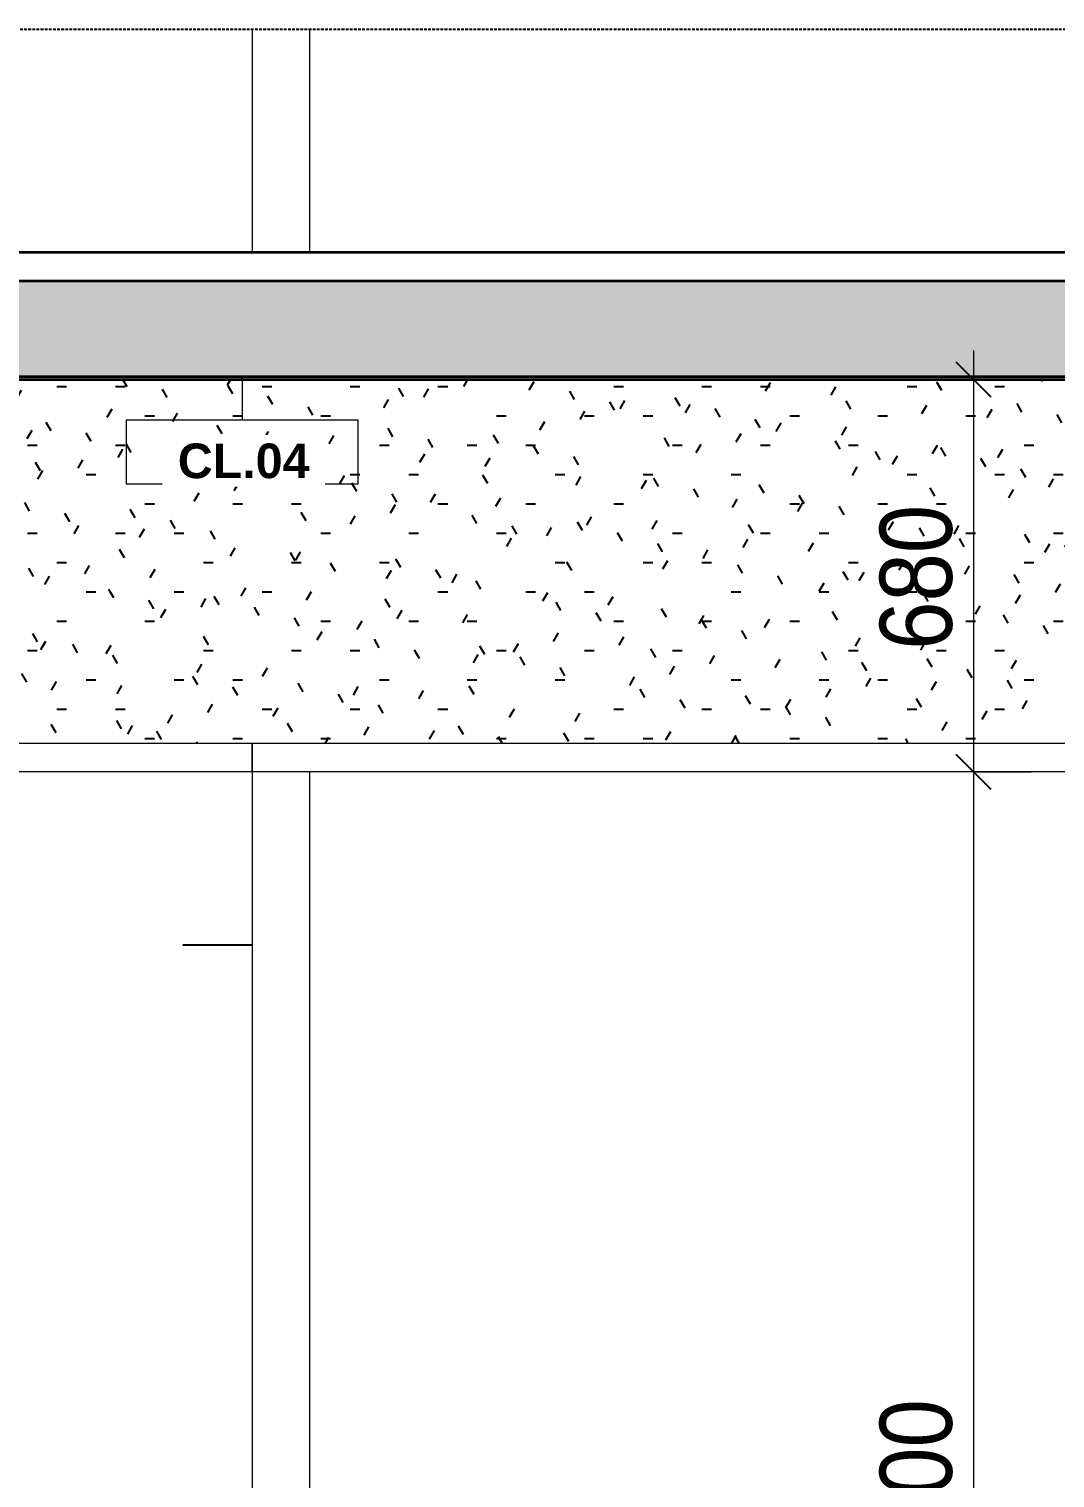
# Model space of a CAD drawing. Header units: millimetres. Extents: x 81424 to 264319, y 405 to 78637.
# Drawn here: x 104122 to 105900, y 3477 to 5987 of the extents above; entities that cross this region are included whole.
import ezdxf

# ---------------------------------------------------------------- set-up
doc = ezdxf.new("R2010")
doc.units = ezdxf.units.MM
for name, pattern in [('Centre', [31.75, 6.35, -4.7625, 15.875, -4.7625]), ('Hidden', [7.14375, 4.7625, -2.38125]), ('IMPORT-CENTER _2_', [40.64, 25.4, -5.08, 5.08, -5.08])]:
    doc.linetypes.add(name, pattern=pattern)
for name, color, linetype, lineweight in [('0-5', 90, 'Continuous', 5), ('A-ANNO-DIMS', 211, 'Continuous', 9), ('A-ANNO-DIMS-50', 211, 'Continuous', 9), ('A-CLNG', 13, 'Continuous', 18), ('A-CLNG-2', 7, 'Continuous', 18), ('A-CLNG-IDEN', 151, 'Continuous', 9), ('A-CLNG-PATT-2', 31, 'Continuous', 25), ('A-DETL-GENF', 92, 'Continuous', 18), ('A-DETL-GENF-4', 92, 'Hidden', 25), ('A-DETL-GENF-5', 9, 'Continuous', 18), ('A-DETL-MEDM', 33, 'Continuous', 35), ('A-DOOR', 31, 'Continuous', 18), ('A-DOOR-3', 50, 'Continuous', 25), ('A-FLOR-FNSH-1', 250, 'Continuous', 35), ('A-FLOR-LEVL-2', 51, 'Centre', 9), ('A-FLOR-PATT-1', 253, 'Continuous', 18), ('G-IMPT', 8, 'Continuous', 18), ('G-IMPT-3', 8, 'IMPORT-CENTER _2_', 18), ('M-EQPM', 50, 'Continuous', 18), ('M-EQPM-2', 50, 'Continuous', 25), ('S-COLS-5', 7, 'Continuous', 18)]:
    doc.layers.add(name, color=color, linetype=linetype, lineweight=lineweight)
doc.styles.add('Arial_B_3', font='arialbd.ttf', dxfattribs={"height": 60})
doc.styles.add('UTM Avo', font='', dxfattribs={"width": 0.9, "height": 125})
doc.styles.get('UTM Avo').set_extended_font_data('UTM Avo')
doc.dimstyles.new('1_Dim_chi_tiet_2_5', dxfattribs={"dimscale": 304.8, "dimtxt": 124.912619, "dimasz": 0.19685, "dimexe": 0.164042, "dimexo": 0.0625, "dimgap": 0.016404, "dimtad": 1, "dimdec": 0, "dimrnd": 5, "dimzin": 0, "dimdsep": 46, "dimtxsty": 'UTM Avo', "dimblk1": 'OBLIQUE', "dimblk2": 'OBLIQUE', "dimsah": 1, "dimcen": 0.09, "dimdle": 0.164042, "dimazin": 0, "dimtfac": 1, "dimtdec": 4, "dimtix": 1, "dimtmove": 0, "dimatfit": 3, "dimfxl": 0.328084, "dimfxlon": 1, "dimtvp": 1, "dimtolj": 1, "dimtzin": 0, "dimarcsym": 2})
pattern_1 = [(50, (28326.24, 15375), (364.368, -31.878), [38.1, -419.1]), (355, (28326.24, 15375), (-70.486, 382.113), [30.48, -335.28]), (100.451, (28356.6, 15372.34), (293.885, 350.233), [32.38, -356.18]), (46.184, (28326.24, 15476.6), (542.158, -84.086), [57.15, -628.65]), (96.636, (28371.4, 15469.6), (474.805, 494.855), [48.57, -534.27]), (351.184, (28326.24, 15476.6), (474.81, 494.85), [45.72, -502.92]), (21, (28377.04, 15451.2), (303.2285, -204.5305), [38.1, -419.1]), (326, (28377.04, 15451.2), (123.604, 368.376), [30.48, -335.28]), (71.451, (28402.3, 15434.16), (426.834, 163.843), [32.38, -356.18]), (37.5, (28326.24, 15375), (6.1766, 169.1102), [3.353, -327.863, 3.353, -337.007, -336.55]), (37.5, (28326.24, 15375), (6.1766, 169.1102), [-671.576, 3.353, -333.197]), (7.5, (28326.24, 15375), (133.639, 200.3615), [3.353, -190.703, 3.353, -320.243, -128.27]), (7.5, (28326.24, 15375), (133.639, 200.3615), [-517.652, 3.353, -124.917]), (327.5, (28212.96, 15375), (271.1818, -11.4584), [3.353, -123.647, 3.353, -392.887, -525.78]), (327.5, (28212.96, 15375), (271.1818, -11.4584), [-523.24, 3.353, -522.427]), (317.5, (28162.16, 15375), (296.2585, 50.853), [3.353, -161.747, 3.353, -259.791, -373.38]), (317.5, (28162.16, 15375), (296.2585, 50.853), [-428.244, 3.353, -370.027]), (45, (28326.24, 15375), (-125.7236, 125.7236), []), (45, (28326.24, 15565.5), (-125.7236, 125.7236), [])]

# ---------------------------------------------------------------- blocks, each defined once
blk = doc.blocks.new('NCV_TKTC_KET CAU_rvt-2-TKCS_CĂN HỘ LOẠI 4 - MẶT CẮT 1')
at = {"layer": 'A-FLOR-PATT-1'}
h = blk.add_hatch(dxfattribs=at)
h.set_pattern_fill('FP_4', color=256, style=0, pattern_type=2)
h.set_pattern_definition(pattern_1)
h.paths.add_polyline_path([(29336.9, 5380), (32935.3, 5380), (32935.3, 5385), (29034.9, 5385), (29034.9, 5380), (29193.2, 5380)])
h.paths.add_polyline_path([(24835.2, 5380), (28834.9, 5380), (28834.9, 5385), (24835.2, 5385)])
h.paths.add_polyline_path([(33536.9, 5380), (33536.9, 5550), (33534.9, 5550), (33534.9, 5380)])
h.paths.add_polyline_path([(24535.2, 5500), (24536.9, 5500), (24536.9, 5550), (24535.2, 5550)])
h = blk.add_hatch(dxfattribs=at)
h.set_pattern_fill('FP_4', color=256, style=0, pattern_type=2)
h.set_pattern_definition(pattern_1)
h.paths.add_polyline_path([(29336.9, 5380), (32935.3, 5380), (32935.3, 5385), (29034.9, 5385), (29034.9, 5380), (29193.2, 5380)])
h.paths.add_polyline_path([(24835.2, 5380), (28834.9, 5380), (28834.9, 5385), (24835.2, 5385)])
h.paths.add_polyline_path([(33536.9, 5380), (33536.9, 5550), (33534.9, 5550), (33534.9, 5380)])
h.paths.add_polyline_path([(24535.2, 5500), (24536.9, 5500), (24536.9, 5550), (24535.2, 5550)])
at = {"layer": 'A-FLOR-FNSH-1'}
blk.add_line((29034.9, 5380), (32935.3, 5380), dxfattribs=at)
blk = doc.blocks.new('NCV_TKTC_TANG 2_rvt-2-TKCS_CĂN HỘ LOẠI 4 - MẶT CẮT 1')
at = {"layer": 'A-FLOR-FNSH-1'}
blk.add_line((33336.9, 5600), (24736.9, 5600), dxfattribs=at)
at = {"layer": 'S-COLS-5'}
for p, q in [((31036.9, 5987), (31036.9, 5600)), ((31136.9, 5600), (31136.9, 5987))]:
    blk.add_line(p, q, dxfattribs=at)
blk = doc.blocks.new('DOOR_CW_01 CANH MO-PANEL KINH - DIG_02-800x2200-CỬA NHÔM KÍNH-401063-TKCS_CĂN HỘ LOẠI 4 - MẶT CẮT 1')
at = {"layer": 'A-DOOR-3'}
blk.add_line((31036.9, 4400), (30916.9, 4400), dxfattribs=at)
blk = doc.blocks.new('CL_01-VÁCH DỰNG THẠCH CAO CĂN HỘ LOẠI 5 - CL_01-VÁCH DỰNG THẠCH CAO CĂN HỘ LOẠI 3-821210-TKCS_CĂN HỘ LOẠI 4 - MẶT CẮT 1')
at = {"layer": 'A-CLNG-PATT-2'}
h = blk.add_hatch(dxfattribs=at)
h.set_pattern_fill('FP_6', color=256, style=0, pattern_type=2)
h.set_pattern_definition([(0, (28326.24, 15375), (203.2, 50.8), [16.764, -135.636, 16.764, -135.636, -812.8]), (0, (28326.24, 15375), (203.2, 50.8), [-304.8, 16.764, -288.036, 16.764, -135.636, -355.6]), (0, (28326.24, 15375), (203.2, 50.8), [-762, 16.764, -84.836, 16.764, -237.236]), (120, (28402.44, 15400.4), (-145.5941, 150.57636), [16.764, -135.636, 16.764, -135.636, -812.8]), (120, (28402.44, 15400.4), (-145.5941, 150.57636), [-304.8, 16.764, -288.036, 16.764, -135.636, -355.6]), (120, (28402.44, 15400.4), (-145.5941, 150.57636), [-762, 16.764, -84.836, 16.764, -237.236]), (240, (28427.84, 15502), (-57.6059, -201.37636), [16.764, -135.636, 16.764, -135.636, -812.8]), (240, (28427.84, 15502), (-57.6059, -201.37636), [-304.8, 16.764, -288.036, 16.764, -135.636, -355.6]), (240, (28427.84, 15502), (-57.6059, -201.37636), [-762, 16.764, -84.836, 16.764, -237.236])])
h.paths.add_polyline_path([(31413.6, 4750), (32536.9, 4750), (32536.9, 5380), (29436.9, 5380), (29436.9, 4750), (31136.9, 4750)])
blk = doc.blocks.new('NCV_TKTC_TANG 1_rvt-2-TKCS_CĂN HỘ LOẠI 4 - MẶT CẮT 1')
at = {"layer": 'A-CLNG-2'}
for p, q in [((29436.9, 4750), (31036.9, 4750)), ((31036.9, 4750), (32536.9, 4750)), ((31036.9, 4750), (31036.9, 4700)), ((31036.9, 4700), (31036.9, 4750)), ((31036.9, 4700), (29436.9, 4700)), ((32536.9, 4700), (31036.9, 4700))]:
    blk.add_line(p, q, dxfattribs=at)
at = {"layer": 'S-COLS-5'}
for p, q in [((31036.9, 4700), (31036.9, 2200)), ((31136.9, 2200), (31136.9, 4700))]:
    blk.add_line(p, q, dxfattribs=at)
at = {"layer": 'A-CLNG'}
blk.add_blockref('CL_01-VÁCH DỰNG THẠCH CAO CĂN HỘ LOẠI 5 - CL_01-VÁCH DỰNG THẠCH CAO CĂN HỘ LOẠI 3-821210-TKCS_CĂN HỘ LOẠI 4 - MẶT CẮT 1', (0, 0), dxfattribs=at)
at = {"layer": 'A-DOOR'}
blk.add_blockref('DOOR_CW_01 CANH MO-PANEL KINH - DIG_02-800x2200-CỬA NHÔM KÍNH-401063-TKCS_CĂN HỘ LOẠI 4 - MẶT CẮT 1', (0, 0), dxfattribs=at)
blk = doc.blocks.new('TKTC_XREF_251221_MB TANG 2-7 - TKTC_XREF_260130_MB TANG 2-5_dwg_$cc-4746800-TKCS_CĂN HỘ LOẠI 4 - MẶT CẮT 1')
at = {"layer": 'G-IMPT-3'}
for p, q in [((31071.8, 5600), (31192.9, 5600)), ((31132.8, 5600), (31131.9, 5600))]:
    blk.add_line(p, q, dxfattribs=at)
at = {"layer": 'M-EQPM'}
for p, q in [((31132.7, 5600), (31132.1, 5600)), ((31132.1, 5600), (31132.4, 5600)), ((31132.4, 5600), (31132.7, 5600)), ((31177.4, 5600), (31177.4, 5600))]:
    blk.add_line(p, q, dxfattribs=at)
blk = doc.blocks.new('TKTC_XREF_251221_MB TANG 2-7 - TKTC_XREF_260130_MB TANG 2-5_dwg_CUM U_DN100-4746796-TKCS_CĂN HỘ LOẠI 4 - MẶT CẮT 1')
at = {"layer": 'G-IMPT'}
for p, q in [((31134.7, 5600), (31133.9, 5600)), ((31134.7, 5600), (31133.9, 5600)), ((31185.2, 5600), (31133.9, 5600)), ((31134.6, 5600), (31134, 5600)), ((31186, 5600), (31134.7, 5600)), ((31186.7, 5600), (31190.5, 5600)), ((31186.8, 5600), (31190.6, 5600)), ((31187.5, 5600), (31191.3, 5600)), ((31187.5, 5600), (31191.3, 5600)), ((31190.5, 5600), (31190.5, 5600)), ((31190.5, 5600), (31190.6, 5600)), ((31190.6, 5600), (31190.6, 5600)), ((31191.3, 5600), (31191.3, 5600)), ((31191.3, 5600), (31191.3, 5600)), ((31191.3, 5600), (31191.3, 5600)), ((31191.3, 5600), (31191.3, 5600)), ((31192, 5600), (31192.1, 5600)), ((31192.8, 5600), (31192.9, 5600)), ((31193.6, 5600), (31193.6, 5600)), ((31194.4, 5600), (31194.4, 5600)), ((31195.1, 5600), (31195.1, 5600)), ((31196.4, 5600), (31195.6, 5600)), ((31195.6, 5600), (31196.3, 5600)), ((31196.3, 5600), (31197.1, 5600)), ((31196.3, 5600), (31196.4, 5600)), ((31197.1, 5600), (31196.4, 5600)), ((31197.1, 5600), (31197.1, 5600))]:
    blk.add_line(p, q, dxfattribs=at)
at = {"layer": 'G-IMPT', "flags": 128}
for points in [[(31185.3, 5600), (31133.9, 5600), (31134, 5600)], [(31186, 5600), (31134.7, 5600), (31134.6, 5600)], [(31186.7, 5600), (31186.7, 5600), (31185.2, 5600), (31185.3, 5600), (31186.8, 5600), (31186.8, 5600)], [(31187.5, 5600), (31187.5, 5600), (31185.9, 5600), (31186, 5600), (31187.6, 5600), (31187.5, 5600)], [(31190.6, 5600), (31186.8, 5600), (31186.7, 5600), (31190.5, 5600)], [(31191.3, 5600), (31187.5, 5600), (31187.5, 5600), (31191.3, 5600)], [(31191.3, 5600), (31195.6, 5600), (31195.6, 5600), (31191.3, 5600)], [(31192, 5600), (31196.3, 5600), (31196.4, 5600), (31192.1, 5600)]]:
    blk.add_lwpolyline(points, dxfattribs=at)
blk = doc.blocks.new('TKTC_XREF_251221_MB TANG 2-7 - TKTC_XREF_260130_MB TANG 2-5_dwg_$cc-4746795-TKCS_CĂN HỘ LOẠI 4 - MẶT CẮT 1')
at = {"layer": 'G-IMPT-3'}
for p, q in [((31043.3, 5600), (31196.3, 5600)), ((31119.9, 5600), (31119.8, 5600))]:
    blk.add_line(p, q, dxfattribs=at)
at = {"layer": 'M-EQPM'}
for p, q in [((31119.8, 5600), (31119.9, 5600)), ((31119.9, 5600), (31119.8, 5600)), ((31119.8, 5600), (31119.8, 5600)), ((31176.7, 5600), (31176.7, 5600))]:
    blk.add_line(p, q, dxfattribs=at)
blk = doc.blocks.new('TKTC_XREF_251221_MB TANG 2-7 - TKTC_XREF_260130_MB TANG 2-5_dwg_CUM U_DN100-4746799-TKCS_CĂN HỘ LOẠI 4 - MẶT CẮT 1')
at = {"layer": 'G-IMPT'}
for p, q in [((31119.8, 5600), (31119.9, 5600)), ((31119.8, 5600), (31119.9, 5600)), ((31119.8, 5600), (31119.9, 5600)), ((31184.6, 5600), (31119.8, 5600)), ((31184.7, 5600), (31119.9, 5600)), ((31186.5, 5600), (31191.3, 5600)), ((31186.5, 5600), (31191.3, 5600)), ((31186.6, 5600), (31191.4, 5600)), ((31186.6, 5600), (31191.4, 5600)), ((31191.3, 5600), (31191.3, 5600)), ((31191.3, 5600), (31191.3, 5600)), ((31191.3, 5600), (31191.3, 5600)), ((31191.4, 5600), (31191.4, 5600)), ((31191.4, 5600), (31191.4, 5600)), ((31191.4, 5600), (31191.4, 5600)), ((31192.3, 5600), (31192.3, 5600)), ((31192.4, 5600), (31192.4, 5600)), ((31194.2, 5600), (31194.2, 5600)), ((31194.4, 5600), (31194.3, 5600)), ((31196.1, 5600), (31196.1, 5600)), ((31196.3, 5600), (31196.3, 5600)), ((31198.7, 5600), (31197.7, 5600)), ((31197.7, 5600), (31198.7, 5600)), ((31198.8, 5600), (31197.8, 5600)), ((31197.8, 5600), (31198.8, 5600)), ((31198.7, 5600), (31198.7, 5600)), ((31198.8, 5600), (31198.8, 5600))]:
    blk.add_line(p, q, dxfattribs=at)
at = {"layer": 'G-IMPT', "flags": 128}
for points in [[(31184.6, 5600), (31119.8, 5600), (31119.8, 5600)], [(31184.7, 5600), (31119.9, 5600), (31119.9, 5600)], [(31186.5, 5600), (31186.5, 5600), (31184.6, 5600), (31184.6, 5600), (31186.5, 5600), (31186.5, 5600)], [(31186.6, 5600), (31186.6, 5600), (31184.7, 5600), (31184.7, 5600), (31186.6, 5600), (31186.6, 5600)], [(31191.3, 5600), (31186.5, 5600), (31186.5, 5600), (31191.3, 5600)], [(31191.4, 5600), (31186.6, 5600), (31186.6, 5600), (31191.4, 5600)], [(31192.3, 5600), (31197.7, 5600), (31197.7, 5600), (31192.3, 5600)], [(31192.4, 5600), (31197.8, 5600), (31197.8, 5600), (31192.4, 5600)]]:
    blk.add_lwpolyline(points, dxfattribs=at)
blk = doc.blocks.new('TKTC_XREF_251221_MB TANG 2-7 - TKTC_XREF_260130_MB TANG 2-5_dwg_$cc-4746798-TKCS_CĂN HỘ LOẠI 4 - MẶT CẮT 1')
at = {"layer": 'G-IMPT-3'}
for p, q in [((31044.2, 5600), (31197.2, 5600)), ((31120.6, 5600), (31120.7, 5600))]:
    blk.add_line(p, q, dxfattribs=at)
at = {"layer": 'M-EQPM'}
for p, q in [((31120.7, 5600), (31120.6, 5600)), ((31120.6, 5600), (31120.7, 5600)), ((31120.7, 5600), (31120.7, 5600)), ((31177.5, 5600), (31177.5, 5600))]:
    blk.add_line(p, q, dxfattribs=at)
blk = doc.blocks.new('TKTC_XREF_251221_MB TANG 2-7 - TKTC_XREF_260130_MB TANG 2-5_dwg_$cc-4746797-TKCS_CĂN HỘ LOẠI 4 - MẶT CẮT 1')
at = {"layer": 'G-IMPT-3'}
for p, q in [((31072.2, 5600), (31193.3, 5600)), ((31133.2, 5600), (31132.3, 5600))]:
    blk.add_line(p, q, dxfattribs=at)
at = {"layer": 'M-EQPM'}
for p, q in [((31133.1, 5600), (31132.5, 5600)), ((31132.5, 5600), (31132.8, 5600)), ((31132.8, 5600), (31133.1, 5600)), ((31177.8, 5600), (31177.8, 5600))]:
    blk.add_line(p, q, dxfattribs=at)
blk = doc.blocks.new('TKTC_XREF_251221_MB TANG 2-7 - TKTC_XREF_251221_MB TANG 2-7-2039446-TKCS_CĂN HỘ LOẠI 4 - MẶT CẮT 1')
at = {"layer": 'M-EQPM'}
for p, q in [((31185.7, 5600), (31234.9, 5600)), ((31234.9, 5600), (31185.7, 5600)), ((31185.7, 5600), (31234.9, 5600)), ((31234.9, 5600), (31185.7, 5600)), ((31185.7, 5600), (31234.9, 5600)), ((31234.9, 5600), (31185.7, 5600))]:
    blk.add_line(p, q, dxfattribs=at)
at = {"layer": 'M-EQPM-2'}
blk.add_line((23535.3, 5600), (33995.9, 5600), dxfattribs=at)
for name, p in [('TKTC_XREF_251221_MB TANG 2-7 - TKTC_XREF_260130_MB TANG 2-5_dwg_$cc-4746795-TKCS_CĂN HỘ LOẠI 4 - MẶT CẮT 1', (0, 0)), ('TKTC_XREF_251221_MB TANG 2-7 - TKTC_XREF_260130_MB TANG 2-5_dwg_$cc-4746795-TKCS_CĂN HỘ LOẠI 4 - MẶT CẮT 1', (0, 0)), ('TKTC_XREF_251221_MB TANG 2-7 - TKTC_XREF_260130_MB TANG 2-5_dwg_$cc-4746795-TKCS_CĂN HỘ LOẠI 4 - MẶT CẮT 1', (0, 0)), ('TKTC_XREF_251221_MB TANG 2-7 - TKTC_XREF_260130_MB TANG 2-5_dwg_$cc-4746798-TKCS_CĂN HỘ LOẠI 4 - MẶT CẮT 1', (0, 0)), ('TKTC_XREF_251221_MB TANG 2-7 - TKTC_XREF_260130_MB TANG 2-5_dwg_$cc-4746798-TKCS_CĂN HỘ LOẠI 4 - MẶT CẮT 1', (0, 0)), ('TKTC_XREF_251221_MB TANG 2-7 - TKTC_XREF_260130_MB TANG 2-5_dwg_$cc-4746798-TKCS_CĂN HỘ LOẠI 4 - MẶT CẮT 1', (0, 0)), ('TKTC_XREF_251221_MB TANG 2-7 - TKTC_XREF_260130_MB TANG 2-5_dwg_$cc-4746800-TKCS_CĂN HỘ LOẠI 4 - MẶT CẮT 1', (0, 0)), ('TKTC_XREF_251221_MB TANG 2-7 - TKTC_XREF_260130_MB TANG 2-5_dwg_$cc-4746800-TKCS_CĂN HỘ LOẠI 4 - MẶT CẮT 1', (0, 0)), ('TKTC_XREF_251221_MB TANG 2-7 - TKTC_XREF_260130_MB TANG 2-5_dwg_$cc-4746800-TKCS_CĂN HỘ LOẠI 4 - MẶT CẮT 1', (0, 0)), ('TKTC_XREF_251221_MB TANG 2-7 - TKTC_XREF_260130_MB TANG 2-5_dwg_$cc-4746797-TKCS_CĂN HỘ LOẠI 4 - MẶT CẮT 1', (0, 0)), ('TKTC_XREF_251221_MB TANG 2-7 - TKTC_XREF_260130_MB TANG 2-5_dwg_$cc-4746797-TKCS_CĂN HỘ LOẠI 4 - MẶT CẮT 1', (0, 0)), ('TKTC_XREF_251221_MB TANG 2-7 - TKTC_XREF_260130_MB TANG 2-5_dwg_$cc-4746797-TKCS_CĂN HỘ LOẠI 4 - MẶT CẮT 1', (0, 0)), ('TKTC_XREF_251221_MB TANG 2-7 - TKTC_XREF_260130_MB TANG 2-5_dwg_CUM U_DN100-4746799-TKCS_CĂN HỘ LOẠI 4 - MẶT CẮT 1', (0, 0)), ('TKTC_XREF_251221_MB TANG 2-7 - TKTC_XREF_260130_MB TANG 2-5_dwg_CUM U_DN100-4746799-TKCS_CĂN HỘ LOẠI 4 - MẶT CẮT 1', (0, 0)), ('TKTC_XREF_251221_MB TANG 2-7 - TKTC_XREF_260130_MB TANG 2-5_dwg_CUM U_DN100-4746799-TKCS_CĂN HỘ LOẠI 4 - MẶT CẮT 1', (0, 0)), ('TKTC_XREF_251221_MB TANG 2-7 - TKTC_XREF_260130_MB TANG 2-5_dwg_CUM U_DN100-4746799-TKCS_CĂN HỘ LOẠI 4 - MẶT CẮT 1', (0.8, 0)), ('TKTC_XREF_251221_MB TANG 2-7 - TKTC_XREF_260130_MB TANG 2-5_dwg_CUM U_DN100-4746799-TKCS_CĂN HỘ LOẠI 4 - MẶT CẮT 1', (0.8, 0)), ('TKTC_XREF_251221_MB TANG 2-7 - TKTC_XREF_260130_MB TANG 2-5_dwg_CUM U_DN100-4746799-TKCS_CĂN HỘ LOẠI 4 - MẶT CẮT 1', (0.8, 0)), ('TKTC_XREF_251221_MB TANG 2-7 - TKTC_XREF_260130_MB TANG 2-5_dwg_CUM U_DN100-4746796-TKCS_CĂN HỘ LOẠI 4 - MẶT CẮT 1', (0, 0)), ('TKTC_XREF_251221_MB TANG 2-7 - TKTC_XREF_260130_MB TANG 2-5_dwg_CUM U_DN100-4746796-TKCS_CĂN HỘ LOẠI 4 - MẶT CẮT 1', (0, 0)), ('TKTC_XREF_251221_MB TANG 2-7 - TKTC_XREF_260130_MB TANG 2-5_dwg_CUM U_DN100-4746796-TKCS_CĂN HỘ LOẠI 4 - MẶT CẮT 1', (0, 0)), ('TKTC_XREF_251221_MB TANG 2-7 - TKTC_XREF_260130_MB TANG 2-5_dwg_CUM U_DN100-4746796-TKCS_CĂN HỘ LOẠI 4 - MẶT CẮT 1', (0.4, 0)), ('TKTC_XREF_251221_MB TANG 2-7 - TKTC_XREF_260130_MB TANG 2-5_dwg_CUM U_DN100-4746796-TKCS_CĂN HỘ LOẠI 4 - MẶT CẮT 1', (0.4, 0)), ('TKTC_XREF_251221_MB TANG 2-7 - TKTC_XREF_260130_MB TANG 2-5_dwg_CUM U_DN100-4746796-TKCS_CĂN HỘ LOẠI 4 - MẶT CẮT 1', (0.4, 0))]:
    blk.add_blockref(name, p)
blk = doc.blocks.new('BORDER VIEW - BORDER VIEW-2584862-TKCS_CĂN HỘ LOẠI 4 - MẶT CẮT 1')
at = {"layer": 'A-DETL-GENF-4'}
blk.add_line((23055.3, 5987), (33845.9, 5987), dxfattribs=at)
blk = doc.blocks.new('DIMBLOCK62-TKCS_CĂN HỘ LOẠI 4 - MẶT CẮT 1')
at = {"layer": 'A-ANNO-DIMS-50'}
for p, q in [((105759.1, 5430), (105759.1, 4700)), ((105859.1, 5380), (105709.1, 5380)), ((105759.1, 5380), (105859.1, 5380)), ((105859.1, 4700), (105709.1, 4700)), ((105759.1, 4700), (105859.1, 4700))]:
    blk.add_line(p, q, dxfattribs=at)
at = {"layer": 'A-ANNO-DIMS-50', "lineweight": 25}
for p, q in [((105759.1, 5380), (105729.1, 5410)), ((105759.1, 5380), (105789.1, 5350)), ((105759.1, 4700), (105729.1, 4730)), ((105759.1, 4700), (105789.1, 4670))]:
    blk.add_line(p, q, dxfattribs=at)
at = {"layer": 'A-ANNO-DIMS-50', "color": 0, "insert": (105596.7, 4911.6), "char_height": 125, "width": 308.118, "attachment_point": 1, "rotation": 90, "line_spacing_factor": 1.110334, "style": 'UTM Avo'}
blk.add_mtext('680', dxfattribs=at)
blk = doc.blocks.new('_Oblique')
at = {"color": 0, "linetype": 'ByBlock', "lineweight": -2}
blk.add_line((-0.5, -0.5), (0.5, 0.5), dxfattribs=at)
blk = doc.blocks.new('DIMBLOCK63-TKCS_CĂN HỘ LOẠI 4 - MẶT CẮT 1')
at = {"layer": 'A-ANNO-DIMS-50', "lineweight": 25}
for p, q in [((105759.1, 4700), (105729.1, 4730)), ((105759.1, 4700), (105789.1, 4670)), ((105759.1, 2200), (105729.1, 2230)), ((105759.1, 2200), (105789.1, 2170))]:
    blk.add_line(p, q, dxfattribs=at)
at = {"layer": 'A-ANNO-DIMS-50'}
for p, q in [((105859.1, 4700), (105709.1, 4700)), ((105759.1, 4700), (105759.1, 2150)), ((105759.1, 4700), (105859.1, 4700)), ((105859.1, 2200), (105709.1, 2200)), ((105759.1, 2200), (105859.1, 2200))]:
    blk.add_line(p, q, dxfattribs=at)
at = {"layer": 'A-ANNO-DIMS-50', "color": 0, "insert": (105596.7, 3278.8), "char_height": 125, "width": 410.824, "attachment_point": 1, "rotation": 90, "line_spacing_factor": 1.110334, "style": 'UTM Avo'}
blk.add_mtext('2500', dxfattribs=at)
blk = doc.blocks.new('M_Ceiling Tag w Height - M_Ceiling Tag-4076437-TKCS_CĂN HỘ LOẠI 4 - MẶT CẮT 1')
at = {"layer": 'A-CLNG-IDEN'}
for p, q in [((30818.9, 5309.8), (30818.9, 5198.6)), ((30818.9, 5309.8), (31220.1, 5309.8)), ((31220.1, 5309.8), (31220.1, 5198.6)), ((31220.1, 5198.6), (30818.9, 5198.6))]:
    blk.add_line(p, q, dxfattribs=at)

msp = doc.modelspace()

# ---------------------------------------------------------------- hatches: boundary and pattern name
at = {"layer": 'A-DETL-GENF-5'}
h = msp.add_hatch(dxfattribs=at)
h.set_pattern_fill('FP_4', color=256, style=0, pattern_type=2)
h.set_pattern_definition([(50, (101798.38, 15375), (364.368, -31.878), [38.1, -419.1]), (355, (101798.4, 15375), (-70.486, 382.113), [30.48, -335.28]), (100.451, (101828.75, 15372.34), (293.885, 350.233), [32.38, -356.18]), (46.184, (101798.4, 15476.6), (542.158, -84.086), [57.15, -628.65]), (96.636, (101843.56, 15469.6), (474.805, 494.855), [48.57, -534.27]), (351.184, (101798.4, 15476.6), (474.81, 494.85), [45.72, -502.92]), (21, (101849.18, 15451.2), (303.2285, -204.5305), [38.1, -419.1]), (326, (101849.2, 15451.2), (123.604, 368.376), [30.48, -335.28]), (71.451, (101874.45, 15434.16), (426.834, 163.843), [32.38, -356.18]), (37.5, (101798.38, 15375), (6.1766, 169.1102), [3.353, -327.863, 3.353, -337.007, -336.55]), (37.5, (101798.38, 15375), (6.1766, 169.1102), [-671.576, 3.353, -333.197]), (7.5, (101798.38, 15375), (133.6389, 200.3615), [3.353, -190.703, 3.353, -320.243, -128.27]), (7.5, (101798.38, 15375), (133.6389, 200.3615), [-517.652, 3.353, -124.917]), (327.5, (101685.1, 15375), (271.1818, -11.4584), [3.353, -123.647, 3.353, -392.887, -525.78]), (327.5, (101685.1, 15375), (271.1818, -11.4584), [-523.24, 3.353, -522.427]), (317.5, (101634.3, 15375), (296.2585, 50.853), [3.353, -161.747, 3.353, -259.791, -373.38]), (317.5, (101634.3, 15375), (296.2585, 50.853), [-428.244, 3.353, -370.027]), (45, (101798.38, 15375), (-125.7236, 125.7236), []), (45, (101798.38, 15565.5), (-125.7236, 125.7236), [])])
h.paths.add_polyline_path([(98224.6, 1560), (98307.3, 1560), (98307.3, 1980), (102307.1, 1980), (102307.1, 1750), (102507.1, 1750), (102507.1, 1980), (106407.5, 1980), (106407.5, 1700), (107007.1, 1700), (107007.1, 2150), (98009.1, 2150), (98009.1, 2100), (97007.5, 2100), (97007.5, 2300), (96807.5, 2300), (96807.5, 1750), (97007.5, 1750), (97007.5, 1930), (98007.3, 1930), (98007.3, 1560), (98209.5, 1560)])
h.paths.add_polyline_path([(98307.3, 4950), (98307.3, 5385), (102307.1, 5385), (102307.1, 5150), (102507.1, 5150), (102507.1, 5385), (106407.5, 5385), (106407.5, 5100), (107007.1, 5100), (107007.1, 5550), (98009.1, 5550), (98009.1, 5500), (97007.5, 5500), (97007.5, 5700), (96807.5, 5700), (96807.5, 5100), (97007.5, 5100), (97007.5, 5330), (98007.3, 5330), (98007.3, 4950), (98209.1, 4950)])

# ---------------------------------------------------------------- linework, layer by layer
at = {"layer": 'A-CLNG-IDEN'}
msp.add_line((104491.6, 5382.4), (104491.6, 5309.8), dxfattribs=at)
at = {"layer": 'A-DETL-MEDM'}
for p, q in [((107007.1, 5550), (98009.1, 5550)), ((102507.1, 5385), (106407.5, 5385))]:
    msp.add_line(p, q, dxfattribs=at)
at = {"layer": 'A-FLOR-LEVL-2'}
msp.add_line((96092.5, 5600), (108129.4, 5600), dxfattribs=at)

# ---------------------------------------------------------------- block references
at = {"layer": '0-5'}
for name in ['NCV_TKTC_TANG 2_rvt-2-TKCS_CĂN HỘ LOẠI 4 - MẶT CẮT 1', 'NCV_TKTC_KET CAU_rvt-2-TKCS_CĂN HỘ LOẠI 4 - MẶT CẮT 1', 'NCV_TKTC_TANG 1_rvt-2-TKCS_CĂN HỘ LOẠI 4 - MẶT CẮT 1']:
    msp.add_blockref(name, (73472.1, 0), dxfattribs=at)
at = {"layer": 'A-CLNG-IDEN'}
msp.add_blockref('M_Ceiling Tag w Height - M_Ceiling Tag-4076437-TKCS_CĂN HỘ LOẠI 4 - MẶT CẮT 1', (73472.1, 0), dxfattribs=at)
at = {"layer": 'A-DETL-GENF'}
msp.add_blockref('BORDER VIEW - BORDER VIEW-2584862-TKCS_CĂN HỘ LOẠI 4 - MẶT CẮT 1', (73472.1, 0), dxfattribs=at)
at = {"layer": 'M-EQPM'}
msp.add_blockref('TKTC_XREF_251221_MB TANG 2-7 - TKTC_XREF_251221_MB TANG 2-7-2039446-TKCS_CĂN HỘ LOẠI 4 - MẶT CẮT 1', (73472.1, 0), dxfattribs=at)

# ---------------------------------------------------------------- dimensions: what is measured, and where the dimension line sits
at = {"layer": 'A-ANNO-DIMS'}
for base, p1, p2, override, picture, middle in [((105759.1, 4700), (105859.1, 5380), (105859.1, 4700), {"dimpost": '<>', "dimfxl": 680}, 'DIMBLOCK62-TKCS_CĂN HỘ LOẠI 4 - MẶT CẮT 1', (105689.4, 5040)), ((105759.1, 2200), (105859.1, 4700), (105859.1, 2200), {"dimpost": '<>', "dimfxl": 2500}, 'DIMBLOCK63-TKCS_CĂN HỘ LOẠI 4 - MẶT CẮT 1', (105689.4, 3450))]:
    dim = msp.add_linear_dim(base=base, p1=p1, p2=p2, angle=90, dimstyle='1_Dim_chi_tiet_2_5', override=override, dxfattribs=at)
    dim.commit()
    dim.dimension.update_dxf_attribs({"geometry": picture, "text_midpoint": middle})

# ---------------------------------------------------------------- next in the draw order: texts
at = {"layer": 'A-CLNG-IDEN', "insert": (104494.4, 5238.5), "char_height": 60, "width": 251.5, "attachment_point": 5, "line_spacing_factor": 0.936439, "style": 'Arial_B_3', "bg_fill": 3, "box_fill_scale": 1.25, "bg_fill_color": 256, "bg_fill_true_color": 13158600, "bg_fill_transparency": 0}
msp.add_mtext('\\pt634.9998,1270.0002,1905,2539.9998,3175.0002,3810,4444.9998,5080.0002,5715,6349.9998,6985.0002,7620,8254.9998,8890.0002,9525,10159.9998,10795.0002,11430,12064.9998,12700.0002,13335,13969.9998,14605.0002,15240,15874.9998,16510.0002,17145,17779.9998,18415.0002,19050,19684.9998,20320.0002;CL.04', dxfattribs=at)

doc.saveas('drawing.dxf')
